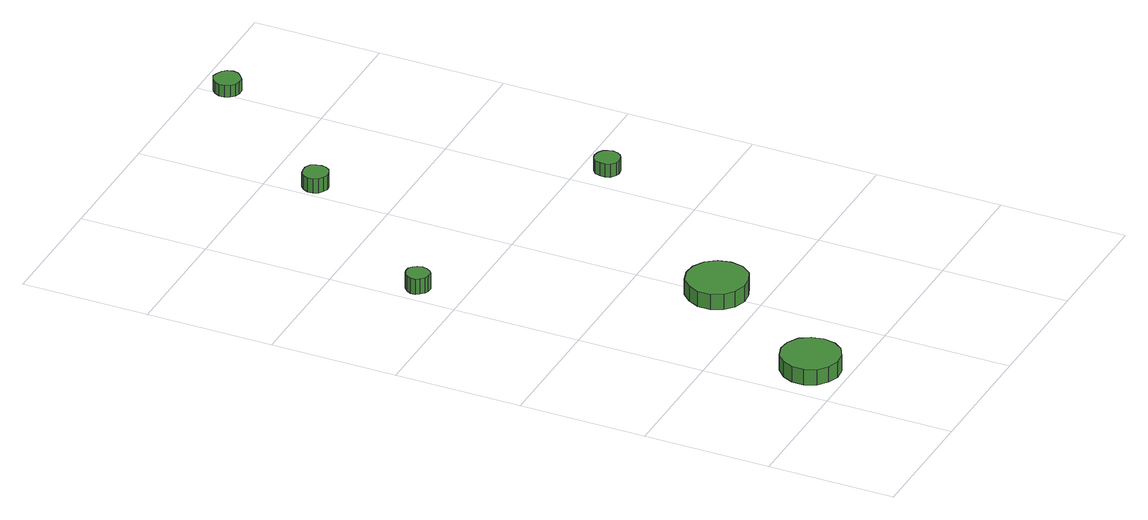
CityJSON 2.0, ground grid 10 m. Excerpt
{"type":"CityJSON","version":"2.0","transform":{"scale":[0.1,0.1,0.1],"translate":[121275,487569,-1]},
"CityObjects":{
"tree1":{"type":"SolitaryVegetationObject","attributes":{"function":"something"},"geometry":[{"type":"MultiSurface","lod":"1","boundaries":[[[0,1,2,3,4,5,6,7,8,9,10,11,12,13,14]],[[15,16,17,18,19,20,21,22,23,24,25,26,27,28,29]],[[0,29,28,1]],[[1,28,27,2]],[[2,27,26,3]],[[3,26,25,4]],[[4,25,24,5]],[[5,24,23,6]],[[6,23,22,7]],[[7,22,21,8]],[[8,21,20,9]],[[9,20,19,10]],[[10,19,18,11]],[[11,18,17,12]],[[12,17,16,13]],[[13,16,15,14]],[[14,15,29,0]]]}]},
"tree2":{"type":"SolitaryVegetationObject","attributes":{"function":"something"},"geometry":[{"type":"MultiSurface","lod":"1","boundaries":[[[30,31,32,33,34,35,36,37,38,39,40,41,42,43,44]],[[45,46,47,48,49,50,51,52,53,54,55,56,57,58,59]],[[30,59,58,31]],[[31,58,57,32]],[[32,57,56,33]],[[33,56,55,34]],[[34,55,54,35]],[[35,54,53,36]],[[36,53,52,37]],[[37,52,51,38]],[[38,51,50,39]],[[39,50,49,40]],[[40,49,48,41]],[[41,48,47,42]],[[42,47,46,43]],[[43,46,45,44]],[[44,45,59,30]]]}]},
"tree3":{"type":"SolitaryVegetationObject","attributes":{"function":"something"},"geometry":[{"type":"MultiSurface","lod":"1","boundaries":[[[60,61,62,63,64,65,66,67,68,69,70,71,72,73,74]],[[75,76,77,78,79,80,81,82,83,84,85,86,87,88,89]],[[60,89,88,61]],[[61,88,87,62]],[[62,87,86,63]],[[63,86,85,64]],[[64,85,84,65]],[[65,84,83,66]],[[66,83,82,67]],[[67,82,81,68]],[[68,81,80,69]],[[69,80,79,70]],[[70,79,78,71]],[[71,78,77,72]],[[72,77,76,73]],[[73,76,75,74]],[[74,75,89,60]]]}]},
"tree4":{"type":"SolitaryVegetationObject","attributes":{"function":"something"},"geometry":[{"type":"MultiSurface","lod":"1","boundaries":[[[90,91,92,93,94,95,96,97,98,99,100,101,102,103,104]],[[105,106,107,108,109,110,111,112,113,114,115,116,117,118,119]],[[90,119,118,91]],[[91,118,117,92]],[[92,117,116,93]],[[93,116,115,94]],[[94,115,114,95]],[[95,114,113,96]],[[96,113,112,97]],[[97,112,111,98]],[[98,111,110,99]],[[99,110,109,100]],[[100,109,108,101]],[[101,108,107,102]],[[102,107,106,103]],[[103,106,105,104]],[[104,105,119,90]]]}]},
"tree5":{"type":"SolitaryVegetationObject","attributes":{"function":"something"},"geometry":[{"type":"MultiSurface","lod":"1","boundaries":[[[120,121,122,123,124,125,126,127,128,129,130,131,132,133,134]],[[135,136,137,138,139,140,141,142,143,144,145,146,147,148,149]],[[120,149,148,121]],[[121,148,147,122]],[[122,147,146,123]],[[123,146,145,124]],[[124,145,144,125]],[[125,144,143,126]],[[126,143,142,127]],[[127,142,141,128]],[[128,141,140,129]],[[129,140,139,130]],[[130,139,138,131]],[[131,138,137,132]],[[132,137,136,133]],[[133,136,135,134]],[[134,135,149,120]]]}]},
"tree6":{"type":"SolitaryVegetationObject","attributes":{"function":"something"},"geometry":[{"type":"MultiSurface","lod":"1","boundaries":[[[150,151,152,153,154,155,156,157,158,159,160,161,162,163,164]],[[165,166,167,168,169,170,171,172,173,174,175,176,177,178,179]],[[150,179,178,151]],[[151,178,177,152]],[[152,177,176,153]],[[153,176,175,154]],[[154,175,174,155]],[[155,174,173,156]],[[156,173,172,157]],[[157,172,171,158]],[[158,171,170,159]],[[159,170,169,160]],[[160,169,168,161]],[[161,168,167,162]],[[162,167,166,163]],[[163,166,165,164]],[[164,165,179,150]]]}]},
"tree7":{"type":"SolitaryVegetationObject","attributes":{"function":"something"}}
},
"vertices":[
[59,30,19],[57,39,19],[52,47,19],[43,52,19],[34,53,19],[25,50,19],[18,43,19],[14,35,19],[14,25,19],[18,16,19],[25,10,19],[34,7,19],[43,8,19],[52,13,19],[57,20,19],[57,20,6],[52,13,6],[43,8,6],[34,7,6],[25,10,6],[18,16,6],[14,25,6],[14,35,6],[18,43,6],[25,50,6],[34,53,6],[43,52,6],[52,47,6],[57,39,6],[59,30,6],
[26,337,19],[25,341,19],[23,344,19],[20,346,19],[16,346,19],[13,345,19],[10,342,19],[8,339,19],[8,335,19],[10,332,19],[13,329,19],[16,328,19],[20,328,19],[23,330,19],[25,333,19],[25,333,6],[23,330,6],[20,328,6],[16,328,6],[13,329,6],[10,332,6],[8,335,6],[8,339,6],[10,342,6],[13,345,6],[16,346,6],[20,346,6],[23,344,6],[25,341,6],[26,337,6],
[127,136,19],[125,146,19],[119,154,19],[110,159,19],[101,160,19],[91,157,19],[84,150,19],[80,141,19],[80,131,19],[84,122,19],[91,116,19],[101,113,19],[110,114,19],[119,118,19],[125,126,19],[125,126,6],[119,118,6],[110,114,6],[101,113,6],[91,116,6],[84,122,6],[80,131,6],[80,141,6],[84,150,6],[91,157,6],[101,160,6],[110,159,6],[119,154,6],[125,146,6],[127,136,6],
[124,464,18],[123,468,18],[121,472,18],[117,474,18],[113,474,18],[109,473,18],[106,470,18],[104,466,18],[104,462,18],[106,458,18],[109,456,18],[113,454,18],[117,455,18],[121,457,18],[123,460,18],[123,460,6],[121,457,6],[117,455,6],[113,454,6],[109,456,6],[106,458,6],[104,462,6],[104,466,6],[106,470,6],[109,473,6],[113,474,6],[117,474,6],[121,472,6],[123,468,6],[124,464,6],
[232,280,18],[231,284,18],[229,287,18],[226,289,18],[221,290,18],[218,289,18],[214,286,18],[213,282,18],[213,278,18],[214,274,18],[218,271,18],[221,270,18],[226,271,18],[229,273,18],[231,276,18],[231,276,7],[229,273,7],[226,271,7],[221,270,7],[218,271,7],[214,274,7],[213,278,7],[213,282,7],[214,286,7],[218,289,7],[221,290,7],[226,289,7],[229,287,7],[231,284,7],[232,280,7],
[217,578,17],[216,583,17],[213,586,17],[209,588,17],[205,589,17],[201,587,17],[198,584,17],[196,580,17],[196,576,17],[198,572,17],[201,569,17],[205,568,17],[209,568,17],[213,571,17],[216,574,17],[216,574,7],[213,571,7],[209,568,7],[205,568,7],[201,569,7],[198,572,7],[196,576,7],[196,580,7],[198,584,7],[201,587,7],[205,589,7],[209,588,7],[213,586,7],[216,583,7],[217,578,7]
]}
